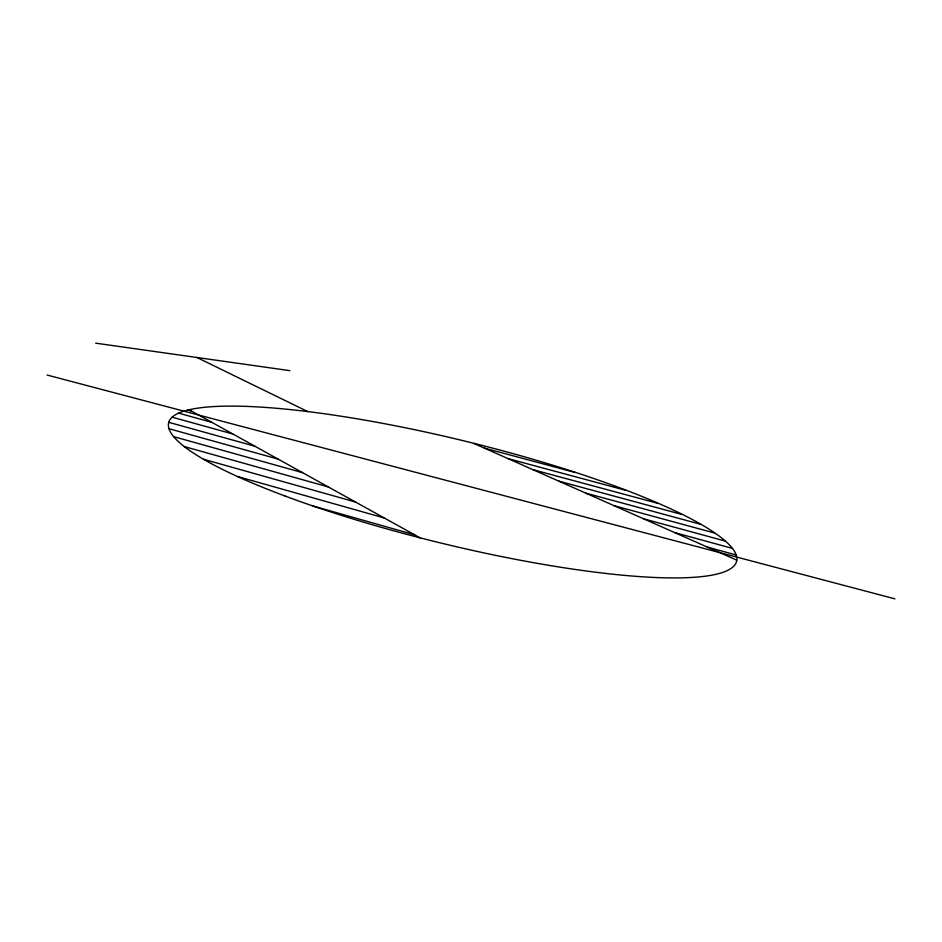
<?xml version="1.0" encoding="UTF-8"?>
<svg xmlns="http://www.w3.org/2000/svg" width="942" height="942" viewBox="0 0 942 942"><rect width="100%" height="100%" fill="white"/><g stroke="black" fill="none" stroke-linecap="round" stroke-linejoin="round"><path stroke-width="1.41" d="M95.672 343.159L289.889 370.653M47.1 375.034L894.9 598.841M484.318 448.086L575.115 472.472M508.103 458.648L625.606 490.276M532.901 469.658L657.799 503.346M558.783 481.15L681.655 514.379M585.83 493.149L700.047 524.117M614.113 505.713L714.189 532.913M643.727 518.854L724.716 540.92M674.755 532.63L731.91 548.244M707.312 547.078L735.867 554.909M187.54 410.029L191.709 411.183M178.438 413.114L211.762 422.299M172.045 417.165L232.792 433.968M168.712 422.31L254.882 446.214M168.983 428.716L278.102 459.095M173.728 436.664L302.547 472.648M184.397 446.59L328.311 486.943M203.625 459.272L355.523 502.027M237.49 476.499L384.289 517.982M312.32 505.807L414.751 534.879M473.814 443.423L736.668 560.113M196.866 357.477L307.728 411.548M189.001 409.676L420.368 538M285.096 496.045A292.279 52.352 13.7 0 0 735.101 564.576A292.279 52.352 13.7 0 0 337.389 415.657A292.279 52.352 13.7 0 0 285.096 496.045"/></g></svg>
